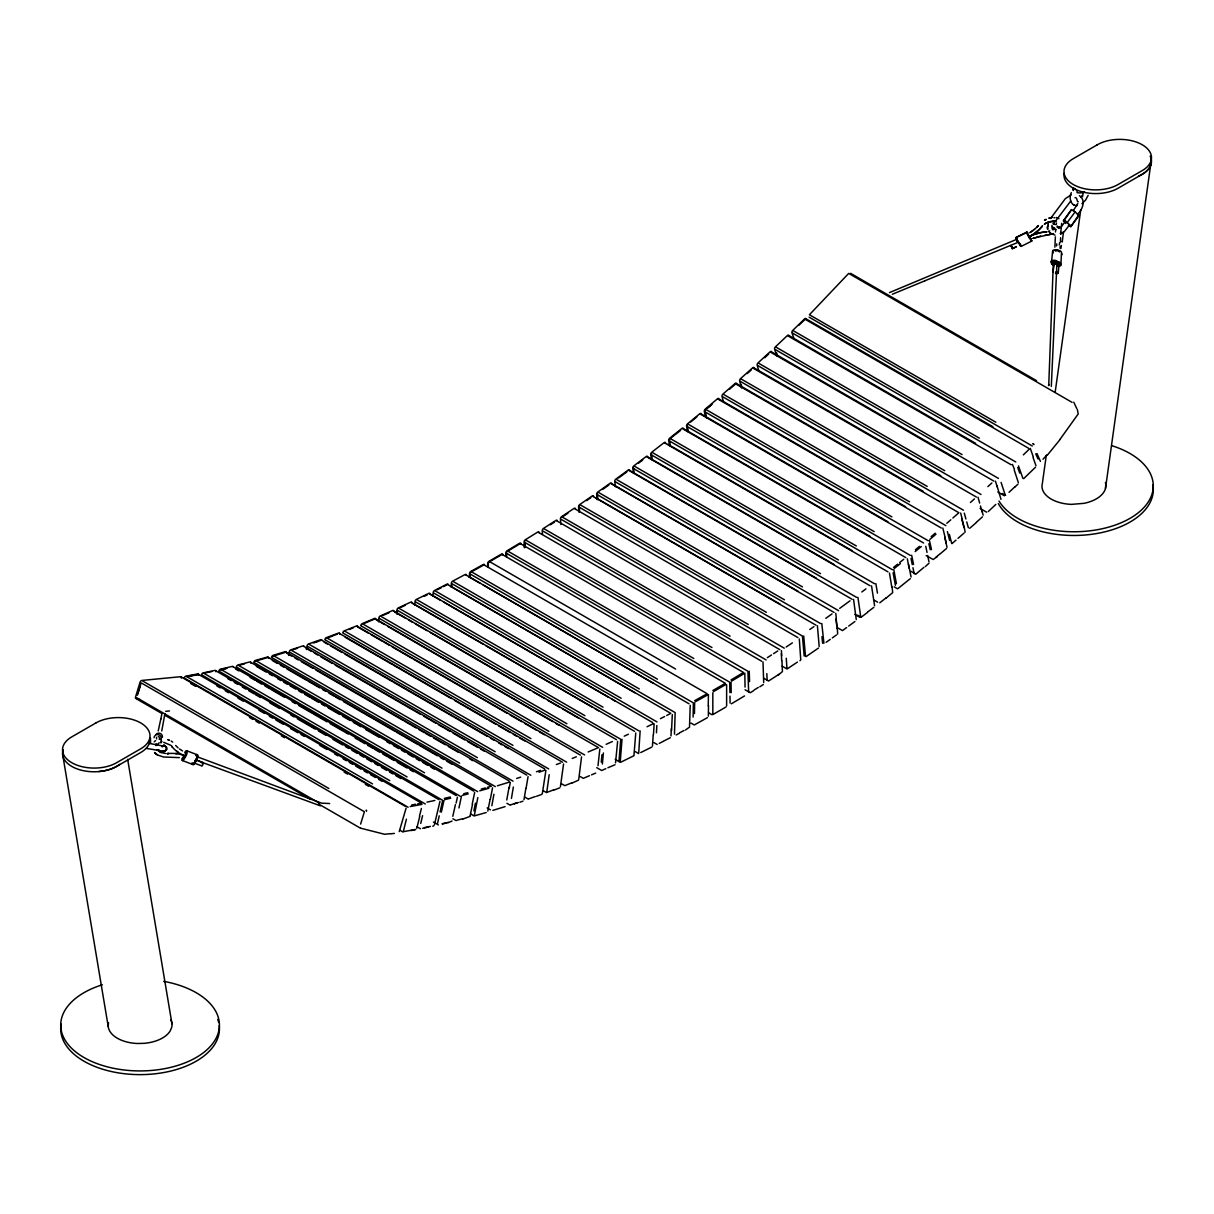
<?xml version="1.0" encoding="UTF-8"?>
<svg xmlns="http://www.w3.org/2000/svg" width="1214" height="1214" viewBox="0 0 1214 1214"><rect width="100%" height="100%" fill="white"/><g stroke="black" fill="none" stroke-linecap="round" stroke-linejoin="round"><path stroke-width="1.5" d="M158.639 749.63L160.248 752.346L165.529 753.484M469.454 577.196L469.514 573.645A1.821 1.047 -60 0 1 470.82 571.43L483.324 564.495A1.821 1.047 -60 0 1 484.568 565.011M470.091 577.561L470.152 573.281M693.118 717.079L693.361 702.876L470.152 574.01M694.454 713.544L694.636 702.891M708.248 705.895L708.43 694.514M708.339 716.184L708.506 705.531M1055.376 236.867L1054.875 247.14M1060.596 237.732L1060.459 241.996M451.213 586.954L451.32 583.373A1.821 1.047 -60 0 1 452.655 581.172L465.159 574.51A1.821 1.047 -60 0 1 466.388 575.345M451.851 587.318L451.972 583.737L675.166 712.603L674.468 734.106M689.537 726.078L690.235 705.288M1060.672 233.816L1061.658 223.33M432.988 596.286L433.155 592.675A1.821 1.047 -60 0 1 434.506 590.505L446.995 584.131A1.821 1.047 -60 0 1 448.148 584.48M656.471 732.755L656.82 725.532M670.993 735.912L671.342 728.688M671.524 730.858L672.313 714.591M1055.482 231.995L1055.649 229.294M1063.51 231.783L1062.296 241.495M1047.212 227.276L1048.35 225.076M1056.62 245.926L1056.741 243.893M414.778 605.225L415.006 601.583A1.821 1.047 -60 0 1 416.387 599.413L428.861 593.327A1.821 1.047 -60 0 1 430.044 594.238M638.731 752.726L640.142 730.874M652.479 746.003L653.193 735.077M653.451 734.758L654.149 723.817M1065.862 223.497L1063.51 220.432L1071.507 209.643L1075.209 211.782L1078.776 215.88L1070.778 226.669L1068.305 225.243M1071.507 209.643L1063.434 221.418M1070.778 226.669L1078.851 214.893M1060.08 248.233L1060.232 246.199M1077.774 203.466L1073.282 210.72M62.991 750.829L62.688 754.683L108.213 1026.483A31.397 18.119 0 0 0 137.668 1043.509L144.345 1043.312A32.566 18.802 0 0 0 170.172 1030.959L171.644 1027.56A31.443 18.149 0 0 0 170.719 1019.578M108.213 1026.483L108.501 1022.628M1046.301 455.341L1042.356 483.476A31.443 18.149 0 0 0 1071.507 504.371L1084.087 503.324A32.566 18.802 0 0 0 1105.499 488.407L1105.787 484.553A31.397 18.134 0 0 0 1105.408 482.504M1105.499 488.407L1151.312 160.187A31.443 18.149 0 0 0 1150.948 158.139M396.599 613.723L396.902 610.05A1.821 1.047 -60 0 1 398.298 607.911L410.742 602.114A1.821 1.047 -60 0 1 411.895 602.781M397.251 614.087L397.539 610.414L620.749 739.28L618.988 761.315M620.263 761.375L622.023 739.356M633.996 754.987L635.757 732.968M378.465 621.796L378.814 618.108A1.821 1.047 -60 0 1 380.24 615.984L392.668 610.475A1.821 1.047 -60 0 1 393.791 611.128M601.264 762.119L601.962 754.729M602.372 764.061L603.419 752.968M615.528 762.878L617.638 741.344M1057.303 227.595L1057.455 226.123L1057.485 226.927M1058.896 228.384L1059.048 226.912L1058.851 227.701M924.719 280.859L1018.667 242.087M1051.521 261.996L1052.644 251.07M1053.024 271.875L1054.329 263.301L1054.45 264.455M1055.467 273.438A1.821 0.804 5.9 0 0 1058.229 273.013L1059.063 264.925L1058.32 262.103M1058.229 266.397A3.672 1.624 5.8 0 0 1060.884 264.834L1061.522 252.239A3.672 1.624 5.6 0 0 1059.154 250.737A3.672 1.624 5.6 0 0 1055.421 250.767M597.986 765.761L599.837 749.023M1059.078 227.701L1059.169 226.912M995.829 422.214L809.404 314.76L848.692 273.408L1072.083 402.365M578.744 779.327L581.552 756.853M155.984 745.047L156.181 743.56M160.825 742.331L161.325 738.734A3.672 3.627 36.9 0 0 157.441 734.561M546.831 791.665L549.198 774.714M560.428 786.566L563.569 763.955M1055.254 391.606L1080.764 209.734M1082.615 196.607L1083.131 192.859M306.459 649.52L307.005 646.015A1.821 1.047 -60 0 1 308.508 643.981L320.784 639.657A1.821 1.047 -60 0 1 321.816 640.461M542.415 793.106L545.905 770.374M1027.848 232.769L1026.983 231.935L1016.194 237.519L1017.833 241.859L1017.089 239.826M1026.832 232.086L1026.877 232.876M1061.006 232.451L1060.505 233.725M1060.869 248.597L1061.4 245.486M288.613 655.439L289.205 651.918A1.821 1.047 -60 0 1 290.723 649.9L302.954 645.878A1.821 1.047 -60 0 1 303.955 646.501M511.443 798.448L513.355 787.021M523.962 799.723L525.89 788.296M526.132 788.053L528.06 776.626M1056.165 224.802L1056.499 222.966M161.75 730.98L164.937 713.574M491.852 805.747L493.931 794.26M506.754 799.98L509.076 787.218M509.227 788.174L510.275 782.438M473.93 810.846L475.433 803.152M474.431 814.882L477.83 797.583M487.8 811.104L490.061 799.571M490.304 799.343L492.565 787.81M160.764 719.31L162.084 712.967M458.968 807.978L461.411 796.399M472.246 804.017L474.674 792.439M470.076 815.899L472.519 804.321M1011.201 245.638L1012.021 248.445M1016.391 246.594L1012.415 248.582L1012.066 247.11M158.215 730.904L160.87 718.749M437.495 823.562L439.225 815.823M440.09 811.938L442.7 800.33L219.491 671.463M441.35 812.166L443.945 800.557M452.807 816.294L455.417 804.685M456.115 803.046L457.42 797.234M420.727 823.441L422.578 815.671M434.445 824.61L439.984 801.286M403.488 830.877L406.417 819.192M419.437 816.278L421.395 808.494M416.781 828.267L419.725 816.582M965.145 532.187L964.128 526.694M1048.759 384.944L1053.357 262.27A1.806 0.88 2.2 0 1 1054.48 261.465M1051.309 386.431L1056.984 262.345L1057.5 263.999M399.239 831.59L406.113 808.069M1059.033 265.062L1056.165 264.015M164.77 751.345L166.788 748.158L163.875 744.637M137.743 693.558L140.005 686.153M137.425 695.212L141.188 682.875L364.397 811.741L360.634 824.078M1062.144 241.981L1062.371 241.222M1016.695 237.565L1016.239 238.566M166.621 749.584L166.394 746.989M837.645 634.118L837.341 628.124M1028.85 236.411L1031.096 239.401L1031.065 238.521M183.132 756.792C181.705 763.257 188.898 750.586 185.12 753.241M196.82 758.234L196.395 759.22M196.729 758.052L196.182 759.311M181.053 677.791L181.933 677.336L405.127 806.202M1071.294 192.647C1068.624 197.533 1070.642 206.395 1077.425 205.545M166.667 749.478L165.043 750.935L162.919 750.859M1088.154 195.348L1085.574 200.113L1081.962 203.694M196.759 758.355L195.924 759.797M1151.009 164.042L1149.552 167.456A32.596 18.817 0 0 1 1138.626 176.136M163.86 750.813L161.083 752.452L156.955 749.873M1048.395 221.707L1047.53 229.112M689.689 726.974L685.531 729.978M1020.382 244.742L1018.151 241.935L1020.306 244.742L1019.532 243.802M155.938 745.639L159.262 742.771M1026.847 232.618L1016.164 237.367L1016.148 238.263M1053.266 224.12L1070.794 200.978M929.074 563.129L925.326 566.589M542.248 793.653L541.565 794.593M1082.053 195.575L1080.764 197.442M202.116 763.287C204.18 760.525 202.829 767.278 201.509 765.473M469.894 816.461L462.701 819.116M452.018 821.028L447.86 822.819M800.724 659.87L799.965 660.735M1052.128 228.885L1051.916 225.425M1060.141 439.18L1078.214 413.944L1077.364 409.558M1060.217 439.347L1047.621 454.825M1050.58 218.474L1065.331 198.656L1071.34 194.741M1065.68 220.978L1060.581 227.701M1063.51 220.432L1067.212 222.572L1075.209 211.782M1068.988 225.637L1064.375 231.571L1060.975 233.983M1077.668 213.922C1082.691 209.719 1086.105 199.946 1079.428 195.666M1041.536 227.109L1042.401 225.91M1031.217 240.433L1032.006 240.767M633.86 755.745L620.612 762.301M1054.587 227.837L1052.917 228.111L1055.952 229.75M1037.151 226.988L1038.349 225.637L1034.419 229.507M578.577 780.116L571.582 783.273M1042.993 459.226L1047.242 454.734M798.873 325.261L804.791 319.525M1023.356 454.871L1029.29 449.119M1023.675 478.665L1035.527 467.193M154.178 741.815L155.589 740.601M1009.031 492.307L1014.995 486.677M1014.95 486.996L1017.924 484.174M764.683 357.751L768.674 354.078M987.877 486.617L991.884 482.944M988.272 511.549L995.814 504.432M433.899 825.657L432.806 826.279M747.202 373.624L751.223 370.012M970.411 502.49L974.432 498.878M976.435 522.232L982.46 516.83M976.36 522.566L969.683 528.302M1062.538 232.496L1060.338 233.255M729.644 389.148L735.714 383.867L958.908 512.733L952.853 518.014M946.799 523.295L950.835 519.774M951.943 543.644L955.995 540.124M958.013 538.348L964.068 533.067M162.099 746.807L163.738 746.155L149.352 743.423M162.175 746.443L164.497 745.715L166.455 747.096M763.333 684.529L759.782 686.821M705.41 409.771L711.51 404.596M707.944 407.783L711.996 404.338M931.138 536.649L935.205 533.204M929.909 539.38L935.994 534.206M935.918 557.317L939.97 553.872M940.471 553.614L946.556 548.44M937.345 556.528L933.171 559.502L926.161 555.572M690.705 421.971L696.821 416.933M915.432 549.714L919.514 546.361M915.189 551.581L921.305 546.528M916.251 573.812L923.9 567.363M1037.378 231.191L1036.179 232.102L1037.393 231.343M669.809 438.876L675.955 433.944M676.471 433.656L680.568 430.378M893.534 567.454L897.632 564.161M899.68 562.522L903.762 559.244M894.308 568.471L900.439 563.554M898.041 588.487L910.318 578.638M879.771 602.797L885.932 598.001M885.825 598.35L892.685 592.629L892.078 586.832M1034.389 229.355L1031.323 231.768M1044.328 224.347L1046.165 223.088M638.61 463.111L642.737 460M861.819 591.977L865.946 588.866M867.615 612.053L873.792 607.379M861.318 617.107L867.494 612.433M618.563 477.982L626.819 471.927M839.693 608.366L850.028 600.793M846.628 627.577L842.501 630.597L837.645 627.805M848.692 626.06L854.899 621.507M602.599 489.454L608.806 485.039M825.793 618.321L832.015 613.905M826.127 642.312L830.27 639.368M832.334 637.896L836.476 634.952M586.59 500.623L590.748 497.77M809.799 629.489L813.941 626.636M806.02 656.637L818.464 648.064M1032.886 230.523L1029.654 232.769M1044.905 223.74L1046.149 222.936M615.012 764.744L607.895 767.749M561.672 517.392L567.894 513.234M786.156 647.001L792.393 642.843M797.446 662.07L787.067 668.99L782.135 666.152M889.483 292.589L1017.12 239.158M550.367 524.782L554.525 522.096M767.324 657.669L771.482 654.983M773.561 653.648L777.734 650.962M769.13 680.644L778.933 674.301M778.341 675.014L782.423 671.6L781.953 660.841M1078.275 201.645L1077.88 201.752A1.715 0.759 -88.6 0 1 1077.425 201.205L1076.514 198.307A2.155 1.73 -79.3 0 0 1075.558 197.67L1075.027 197.67M1054.405 228.991L1053.676 229.446M1053.585 229.34L1052.826 229.901M754.137 690.007L758.295 687.428M750.419 692.648L753.545 690.705M559.836 787.795L553.25 790.36M507.164 551.475L520.305 543.599L743.499 672.465L730.995 679.977M731.647 681.069L744.152 673.573M731.405 703.801L744.531 695.941M488.984 562.021L502.126 554.434L725.335 683.3L712.83 690.523M713.468 691.631L725.972 684.408M712.83 714.591L725.972 707.003M470.804 572.189L483.961 564.859L707.17 693.725L694.666 700.675M695.288 701.783L707.792 694.848M707.413 717.656L694.256 724.97L690.978 723.074M679.87 732.71L684.028 730.479M676.168 734.971L679.279 733.302M1044.586 220.113L1046.013 219.309M1044.601 220.265L1046.073 219.613M1029.593 236.427L1031.005 235.759M437.237 589.807L441.395 587.682M443.474 586.62L447.647 584.495L670.841 713.362L666.683 715.486M660.431 718.673L664.604 716.548M659.232 743.408L663.39 741.284M664.073 740.889L670.31 737.702M892.351 294.258L924.856 280.813M1016.406 246.73L1012.43 248.733L1012.385 247.899M1031.87 241.025L1021.232 246.396L1021.262 245.471M424.141 596.378L427.252 594.86M647.062 726.746L653.299 723.696M640.719 752.559L651.797 747.08M1041.521 226.927A33.506 25.555 -12.9 0 1 1030.989 235.577A33.522 25.57 -12.9 0 1 1046.726 231.798L1045.102 231.904L1046.756 231.995A33.522 25.57 -12.9 0 0 1029.609 236.472L1031.05 235.774M1046.893 222.708L1055.087 221.085M401.015 607.303L405.157 605.376M624.224 736.17L628.366 734.242M382.956 615.437L389.163 612.675M606.15 744.303L612.372 741.542M605.832 768.674L601.689 770.511L596.757 767.673M364.928 623.131L375.263 618.776L598.472 747.642L588.137 751.982M589.473 775.716L583.266 778.326L579.989 776.429M591.537 774.851L595.664 773.106M1033.023 238.278L1053.54 233.574M1033.038 238.43L1040.747 235.971M349.025 629.565L353.137 627.926M572.234 758.431L576.346 756.792M565.648 785.291L571.84 782.833M1047.758 222.299L1051.567 221.221M326.247 638.427L332.408 636.106M333.152 635.681L337.264 634.148M556.361 764.547L560.458 763.014M547.362 792.226L553.523 789.919M313.242 642.904L317.34 641.462M314.517 642.616L320.663 640.446M536.451 771.77L540.534 770.329M539.016 772.225L545.147 770.055M529.137 798.721L535.268 796.551M536.542 796.263L540.64 794.821M1052.599 233.801L1048.714 234.818M293.409 649.596L297.491 648.261M516.618 778.462L520.685 777.127M510.973 804.761L517.088 802.742M514.281 803.85L518.348 802.515M519.865 802.196L522.915 801.194M164.512 751.436L146.53 748.416M165.013 751.284L163.48 751.572M272.877 656.182L285.062 652.464M497.376 785.792L509.546 782.059M492.884 810.36L505.07 806.642M255.243 661.22L268.173 657.366L491.367 786.232L487.33 787.37M481.275 789.085L485.312 787.947M479.742 790.83L488.832 788.265M486.222 812.53L474.097 815.96L470.82 814.063M1020.519 245.956C1019.29 244.257 1021.839 247.884 1021.232 245.319M1037.12 233.392L1038.683 232.967M1037.151 233.604L1038.714 233.118M1055.922 264.091L1059.048 264.789A1.867 0.819 5.9 0 1 1057.864 265.578M240.524 664.862L244.545 663.83M463.733 793.728L467.754 792.696M462.2 795.428L468.225 793.88M456.995 820.209L463.02 818.661M1048.623 218.156L1052.204 217.488M1048.972 231.237L1049.761 230.903M223.088 669.066L227.079 668.14M220.265 669.991L226.259 668.58M444.294 798.402L450.288 797.006M444.749 799.586L450.743 798.19M442.184 823.76L448.178 822.348M442.351 823.972L446.357 823.031M205.743 672.829L211.706 671.585M426.964 802.12L434.9 800.451M424.46 827.629L430.409 826.37M422.624 828.282L428.588 827.038M159.186 739.326L160.066 739.159M1049.806 217.852L1051.005 217.64M188.504 676.152L192.449 675.409M194.422 675.045L198.368 674.316L421.577 803.182L417.631 803.911M187.153 676.684L197.518 674.772M411.698 805.019L415.658 804.275M410.165 806.566L422.017 804.366M403.883 831.59L415.734 829.39M410.939 830.573L414.885 829.845M98.835 771.512L104.723 770.662A32.596 18.817 0 0 0 119.776 764.365M165.711 711.313L169.474 710.964M201.782 765.913L193.739 762.862M167.244 753.606L168.852 753.454L167.259 753.666A33.522 28.453 -15.9 0 1 184.391 755.609A33.506 28.438 -15.8 0 1 171.599 746.155M390.923 833.654L384.55 834.261L360.558 828.16M391.181 833.73L394.368 833.426M329.647 803.531L321.589 803.152L196.82 756.626M1044.768 235.334L1046.772 235.182M1052.523 220.948L1056.104 221.327M1053.904 217.655L1054.814 217.822M163.708 742.331L170.764 745.275M175.271 753.499L176.865 753.727M1055.012 235.137L1049.806 232.876M1053.069 223.239L1054.981 224.529M179.338 757.627L163.526 756.99L157.577 755.032M139.398 699.446L135.983 698.566A1.821 1.047 -60 0 1 135.543 697.033L140.065 682.222A1.821 1.047 -60 0 1 141.75 680.462L180.81 676.684A1.821 1.047 -60 0 1 181.599 677.852M1056.362 217.503L1058.168 218.247M416.781 826.688L420.469 828.752M1057.212 217.731L1058.911 218.657M1074.329 188.398L1074.269 188.382A2.625 0.971 49.1 0 0 1073.889 188.337A2.58 1.032 60.9 0 0 1073.601 188.443L1073.343 190.477A6.798 3.93 0 0 1 1073.206 187.745M142.873 681.115L328.873 788.508M167.927 739.614L169.399 740.221M167.957 739.736L168.746 739.948M182.95 755.123L184.376 755.578L182.995 754.971M195.424 759.918L320.42 805.853M186.653 750.738L197.381 754.82M182.343 760.51L193.072 764.592M199.081 761.011L203.072 762.544M1073.328 204.65L1074.223 205.12M1073.662 204.863L1074.375 205.181M850.574 273.317L1036.574 380.695M809.116 317.158L1032.325 446.024M806.855 319.297L992.855 426.691M805.231 319.312L1028.44 448.178M793.395 330.785L979.394 438.178M792.59 333.122L1015.784 461.988M789.616 335.959L975.616 443.353M1012.415 464.37L1014.403 469.241M788.007 335.929L1011.201 464.795M776.08 347.189L962.095 454.582M775.245 349.541L998.454 478.407M772.271 352.318L958.271 459.711M770.678 352.242L993.871 481.108M1002.324 493.461L1005.602 495.342M997.862 492.004L1004.403 495.782M758.689 363.274L944.689 470.653M757.824 365.611L981.018 494.477M754.82 368.343L940.82 475.721M753.241 368.221L976.435 497.087M980.077 508.408L986.618 512.187M741.177 379.026L927.177 486.404M740.282 381.363L963.491 510.229M737.262 384.034L923.277 491.412M723.59 394.429L909.59 501.822M722.664 396.766L945.873 525.632M719.629 399.376L905.629 506.769M718.081 399.163L941.29 528.029M705.911 409.497L891.911 516.891M704.955 411.834L928.164 540.7M701.904 414.384L887.92 521.777M700.387 414.126L923.596 542.992M688.156 424.217L874.156 531.611M687.17 426.554L910.379 555.42M684.119 429.043L870.119 536.421M682.617 428.739L905.811 557.605M910.819 571.248L915.735 574.085M670.34 438.588L856.34 545.966M669.324 440.91L892.518 569.776M667.867 444.263L852.243 550.731M664.756 442.989L887.965 571.855M894.232 586.878L897.525 588.775M652.449 452.594L838.449 559.973M651.402 454.901L874.611 583.767M648.322 457.268L834.322 564.662M646.85 456.889L870.059 585.755M874.323 600.247L877.616 602.159M634.497 466.237L820.497 573.615M633.42 468.543L856.629 597.409M630.339 470.85L816.339 578.228M628.882 470.41L852.091 599.276M857.615 615.149L860.893 617.046M854.868 614.405L859.74 617.228M616.5 479.5L802.5 586.893M615.392 481.806L838.601 610.672M612.296 484.037L798.296 591.43M610.87 483.567L834.079 612.433M598.456 492.398L784.456 599.792M597.318 494.69L820.527 623.556M595.831 497.801L780.223 604.253M592.811 496.344L816.02 625.21M580.368 504.918L766.368 612.311M579.215 507.209L802.424 636.06L804.184 656.061M574.723 508.742L797.932 637.608M562.264 517.043L748.264 624.436M561.08 519.319L784.274 648.185M556.604 520.76L779.813 649.627M544.115 528.803L730.115 636.182M542.916 531.064L766.11 659.93M538.455 532.385L761.664 661.235M525.966 540.154L711.965 647.532M763.606 678.156L768.523 680.993M507.801 551.11L693.801 658.489M745.047 689.764L749.964 692.602M506.542 553.341L729.735 682.207L729.918 692.663M489.621 561.657L675.621 669.051M471.457 571.809L657.457 679.187M708.657 712.8L711.92 714.682M465.797 574.89L688.991 703.756M468.65 576.65L480.076 583.251M483.202 585.042L653.026 683.103M453.292 581.552L639.292 688.93M450.47 586.301L634.846 692.754M435.158 590.869L621.158 698.262M433.793 593.054L657.002 721.92M429.498 593.692L652.707 722.558M430.682 594.602L440.47 600.262M443.626 602.068L608.593 697.322M611.795 699.173L615.073 701.055M417.024 599.792L603.039 707.17M415.658 601.947L638.852 730.813M411.394 602.478L634.588 731.344M412.548 603.434L453.338 626.985M454.597 627.714L482.702 643.936M485.964 645.818L514.433 662.252M515.328 662.768L592.083 707.079M595.285 708.93L598.548 710.812M653.876 742.573L657.153 744.47M398.936 608.275L584.936 715.668M393.306 610.839L616.515 739.705M394.429 611.826L405.855 618.427M408.997 620.233L412.381 622.19M415.461 623.966L427.07 630.673M430.333 632.555L523.826 686.532M524.964 687.185L530.29 690.265M533.113 691.904L544.54 698.49M547.802 700.372L559.411 707.079M562.492 708.855L578.805 718.278M635.347 751.678L638.64 753.575M380.877 616.348L566.892 723.741M379.466 618.472L602.66 747.338M376.355 619.808L384.519 624.527M387.691 626.348L435.098 653.724M436.205 654.361L496.056 688.915M497.103 689.522L552.658 721.602M555.845 723.438L559.123 725.335M615.21 759.418L620.142 762.255M362.865 623.996L548.88 731.374M361.423 626.09L584.632 754.956M357.265 626.287L580.474 755.154M358.327 627.365L368.13 633.01M371.272 634.831L382.805 641.493M384.216 642.297L389.33 645.256M392.304 646.971L397.494 649.976M398.769 650.704L412.183 658.443M413.321 659.111L429.498 668.444M430.12 668.808L444.051 676.851M444.81 677.291L454.597 682.936M455.387 683.391L486.116 701.131M487.224 701.783L500.669 709.537M501.913 710.251L507.133 713.271M510.077 714.97L521.686 721.677M524.752 723.453L536.254 730.084M539.441 731.921L544.342 734.743M344.897 631.219L530.913 738.598M343.441 633.298L566.65 762.164M339.313 633.374L562.522 762.24M345.216 637.289L377.888 656.152M379.178 656.895L392.562 664.635M393.731 665.302L407.251 673.102M408.283 673.709L451.304 698.536M454.567 700.432L487.542 719.462M489.166 720.403L495.631 724.136M498.62 725.866L510.183 732.543M513.31 734.333L516.663 736.276M519.835 738.112L524.736 740.935M326.991 638.003L512.991 745.381M325.504 640.066L548.713 768.932M321.422 640.021L544.631 768.887M324.062 642.115L327.34 643.997M330.527 645.848L342.014 652.479M345.08 654.255L377.918 673.209M379.056 673.861L392.592 681.676M393.609 682.268L432.427 704.681M433.383 705.228L446.98 713.073M448.072 713.711L453.444 716.821M454.597 717.474L487.421 736.428M490.502 738.203L493.764 740.085M498.651 742.907L501.974 744.835M505.176 746.686L508.438 748.568M561.627 783.819L564.92 785.701M309.145 644.346L495.16 751.739M307.643 646.394L530.852 775.26M303.606 646.243L526.8 775.109M306.201 648.367L311.118 651.205M314.289 653.041L317.643 654.968M320.754 656.774L332.317 663.451M335.322 665.181L340.481 668.155M341.787 668.914L368.221 684.165M369.284 684.787L382.896 692.648M383.836 693.194L414.566 710.934M415.537 711.495L420.423 714.318M423.686 716.199L429.119 719.341M430.211 719.963L435.598 723.074M438.375 724.682L443.687 727.732M444.901 728.446L450.151 731.481M453.065 733.15L464.704 739.872M467.739 741.633L477.648 747.354M480.805 749.175L484.067 751.056M543.326 790.754L546.604 792.651M291.375 650.264L477.375 757.657M289.843 652.282L513.052 781.148M285.851 652.024L509.045 780.89M286.808 653.253L291.694 656.076M294.896 657.927L298.219 659.855M301.36 661.66L312.909 668.322M315.913 670.067L348.797 689.051M349.875 689.673L363.487 697.534M364.443 698.08L378.176 706.002M378.996 706.487L403.26 720.494M404.277 721.07L409.725 724.227M410.802 724.849L416.19 727.96M418.967 729.553L424.278 732.634M425.492 733.317L430.758 736.367M433.641 738.036L445.31 744.774M448.33 746.519L458.255 752.24M469.545 758.765L472.807 760.647M525.085 797.249L528.363 799.146M273.666 655.742L459.681 763.136M272.133 657.745L495.327 786.611M272.331 660.507L277.247 663.345M280.419 665.166L283.773 667.108M286.883 668.899L306.626 680.295M307.916 681.039L319.677 687.837M322.469 689.446L325.701 691.312M328.933 693.179L334.366 696.32M335.413 696.912L340.254 699.719M343.501 701.586L349.04 704.788M349.966 705.319L359.663 710.918M360.467 711.389L363.73 713.271M364.519 713.726L374.231 719.325M375.156 719.856L380.695 723.058M381.682 723.635L388.784 727.732M389.831 728.339L395.248 731.465M396.356 732.103L403.336 736.139M404.52 736.822L417.904 744.546M419.209 745.29L437.313 755.745M440.409 757.536L443.778 759.478M446.934 761.315L451.866 764.152M506.921 803.304L510.199 805.201M256.048 660.795L442.048 768.174M254.485 662.753L477.694 791.619M250.585 662.267L473.779 791.133M256.366 666.395L266.154 672.055M269.265 673.846L272.497 675.712M277.581 678.641L280.844 680.523M283.818 682.253L287.05 684.119M290.298 685.986L295.533 689.006M298.796 690.887L302.058 692.769M304.851 694.393L310.207 697.489M311.315 698.126L318.372 702.193M321.634 704.074L324.897 705.971M328.159 707.853L335.58 712.132M336.324 712.557L339.586 714.439M342.849 716.321L350.133 720.539M353.365 722.406L356.597 724.272M357.523 724.804L360.786 726.685M365.687 729.508L379.254 737.338M386.902 741.754L390.164 743.651M393.427 745.533L398.662 748.552M401.576 750.237L404.839 752.119M408.101 754L413.215 756.959M416.265 758.72L419.68 760.692M422.791 762.483L427.768 765.366M430.955 767.187L434.248 769.099M487.178 807.963L490.486 809.859M238.521 665.378L424.521 772.772M236.942 667.336L460.152 796.202M233.073 666.729L456.282 795.595M235.562 669.005L238.839 670.902M250.114 677.412L255.152 680.31M256.579 681.145L261.678 684.089M264.94 685.971L269.842 688.793M271.147 689.552L284.516 697.276M292.164 701.692L295.397 703.559M298.644 705.425L301.876 707.292M302.468 707.641L312.256 713.286M313.197 713.832L318.781 717.049M319.661 717.565L326.945 721.769M330.208 723.65L333.471 725.532M334.214 725.972L343.926 731.572M344.882 732.133L348.16 734.015M355.247 738.112L358.479 739.979M359.572 740.601L364.959 743.712M367.736 745.32L373.032 748.37M374.261 749.084L379.512 752.119M382.744 753.985L387.6 756.777M388.95 757.566L394.064 760.51M397.297 762.377L407.009 767.992M410.15 769.813L413.413 771.694M221.085 669.536L407.085 776.93M215.667 670.75L438.876 799.616M227.822 678.656L231.191 680.599M234.302 682.389L237.534 684.271M242.39 687.063L245.881 689.082M248.855 690.796L254.03 693.786M255.319 694.529L260.555 697.564M269.887 702.936L279.584 708.536M290.905 715.076L294.137 716.943M297.369 718.809L300.617 720.676M301.345 721.116L311.133 726.761M311.937 727.216L315.17 729.083M318.402 730.949L325.822 735.244M332.955 739.356L342.667 744.956M345.398 746.549L348.661 748.431M351.923 750.313L357.22 753.363M360.088 755.017L363.684 757.096M366.613 758.796L371.772 761.77M375.02 763.636L378.252 765.503M381.484 767.369L386.34 770.177M389.573 772.043L392.805 773.91M395.976 775.746L400.893 778.584M203.755 673.254L389.755 780.632M452.898 818.767L456.176 820.649M202.146 675.136L425.34 804.002M216.972 686.001L220.204 687.868M225.273 690.796L228.536 692.678M237.99 698.141L243.225 701.161M259.022 710.281L264.44 713.407M269.326 716.23L272.604 718.127M275.866 720.008L283.287 724.288M290.541 728.476L297.84 732.695M301.072 734.561L304.304 736.428M319.919 745.442L326.945 749.493M334.594 753.909L337.856 755.806M343.122 758.841L346.354 760.708M349.283 762.392L352.546 764.274M355.808 766.155L360.922 769.115M364.154 770.981L367.387 772.848M370.498 774.638L375.384 777.461M378.647 779.342L381.94 781.255M186.531 676.517L372.531 783.895M184.892 678.383L408.101 807.249M433.428 822.06L438.36 824.913M190.795 683.573L195.697 686.396M249.538 717.474L252.8 719.371M256.063 721.253L259.326 723.134M281.299 735.821L284.531 737.687M344.169 772.119L347.614 774.107M365.384 784.365L368.646 786.247M399.755 830.148L403.033 832.045M136.666 697.686L319.434 803.198M137.091 699.218L161.72 713.422M164.588 715.092L310.723 799.449M318.463 803.926L360.3 828.085M182.525 750.905L179.46 748.962M1074.921 188.686L1074.982 188.731A2.671 0.774 42.3 0 0 1074.633 188.61M154.557 752.543L156.758 754.501M156.621 754.425L157.699 755.108M171.189 741.026L172.676 742.118M1050.429 233.407L1048.456 231.237M1067.212 222.572L1070.839 225.698M178.048 747.839L175.666 745.487M1011.095 245.638L1011.945 246.821M1047.925 229.127L1047.272 227.853M1031.247 240.569L1029.108 237.549M171.584 746.124L172.479 747.278M1028.319 234.059L1028.182 235.364M1030.565 238.9L1028.334 235.546M1020.094 245.44L1016.528 238.961L1017.939 242.36M1029.138 237.701L1028.395 236.427M1017.696 241.965L1016.983 240.478M1028.531 236.017L1028.015 234.894M1053.145 228.49L1052.538 226.517M942.823 528.029L945.19 537.726M1017.62 241.085L1017.241 240.129M1017.135 240.782L1016.786 239.993M1073.768 402.183L1076.788 408.572M1036.999 453.581L1040.428 461.381M1035.754 453.824L1038.046 459.029M1027.53 234.803L1027.029 233.407M871.546 585.876L874.596 605.786M853.563 599.443L856.265 619.61M1030.261 448.345L1033.19 456.646M1033.038 457.42L1035.967 465.721M1018.5 465.918L1022.901 478.377M1017.742 467.527L1019.699 473.065M794.29 339.389L791.938 332.757A1.821 1.047 -60 0 1 792.742 330.42L804.594 318.933A1.821 1.047 -60 0 1 806.217 318.933M1010.928 246.412L1010.731 245.486M1014.236 470.015L1018.394 482.702M1001.095 482.428L1005.253 495.115M776.611 352.819L777.537 355.641M776.823 355.93L774.608 349.162A1.821 1.047 -60 0 1 775.442 346.825L787.37 335.565A1.821 1.047 -60 0 1 788.979 335.595M960.669 513.067L961.867 517.771M997.043 485.919L1000.989 499.318M995.465 481.184L997.21 486.92M758.735 370.407L757.172 365.247A1.821 1.047 -60 0 1 758.037 362.895L770.025 351.863A1.821 1.047 -60 0 1 771.634 351.954M1060.884 264.834L1060.399 263.165A3.672 1.624 6 0 0 1056.271 261.435A3.672 1.624 6 0 0 1053.145 263.013L1053.646 264.667A3.672 1.624 5.8 0 0 1054.374 265.502M1058.805 262.391L1059.291 264.045M1053.175 252.952L1052.675 251.298A3.672 1.624 5.6 0 1 1055.846 249.72A3.672 1.624 5.6 0 1 1059.943 251.465M1027.059 233.558L1026.862 232.724M981.944 510.775L983.158 515.161M978.014 497.209L979.637 503.051M980.457 505.98L982.08 511.822M964.295 513.143L965.919 519M966.739 521.914L968.362 527.756M741.101 384.277L741.906 387.205M741.587 388.01L739.645 380.984A1.821 1.047 -60 0 1 740.54 378.647L752.589 367.842A1.821 1.047 -60 0 1 754.167 367.963M961.974 518.848L964.235 527.756M961.625 518.272L963.886 527.195M949.394 534.388L951.655 543.295M947.375 531.58L949.636 540.503M723.377 401.743L722.027 396.401A1.821 1.047 -60 0 1 722.952 394.064L735.062 383.487A1.821 1.047 -60 0 1 736.625 383.654M944.932 537.316L946.313 543.356M928.862 543.72L930.258 549.76M705.653 414.854L706.351 417.874M944.947 538.212L947.041 547.271M929.423 540.534L931.517 549.608M704.939 410.939L705.987 415.461M705.577 416.903L704.317 411.47A1.821 1.047 -60 0 1 705.273 409.133L717.444 398.799A1.821 1.047 -60 0 1 718.992 399.011M925.751 546.315L927.041 552.461M927.678 555.526L928.953 561.672M911.653 555.268L913.565 564.48M911.016 558.486L912.291 564.631M912.943 567.697L914.218 573.827M687.154 425.659L688.308 431.182M687.685 431.698L686.532 426.175A1.821 1.047 -60 0 1 687.519 423.853L699.75 413.762A1.821 1.047 -60 0 1 701.267 414.02M908.482 564.131L911.077 577.014M907.328 558.774L909.074 568.137M893.792 569.639L896.418 583.661M893.109 572.887L895.431 585.36M669.309 440.029L670.174 444.703M669.627 445.629L668.671 440.53A1.821 1.047 -60 0 1 669.688 438.208L681.965 428.36A1.821 1.047 -60 0 1 683.467 428.663M127.667 759.342L171.948 1023.706M889.467 573.069L891.82 587.288M875.871 583.646L877.449 593.13M651.387 454.051L652.176 458.786M651.615 459.711L650.765 454.537A1.821 1.047 -60 0 1 651.797 452.215L664.119 442.624A1.821 1.047 -60 0 1 665.606 442.958M857.903 597.303L860.711 616.545M633.42 467.694L634.178 472.944M633.541 473.414L632.782 468.164A1.821 1.047 -60 0 1 633.86 465.857L646.212 456.51A1.821 1.047 -60 0 1 647.684 456.904M615.422 486.753L614.754 481.442A1.821 1.047 -60 0 1 615.847 479.135L628.245 470.046A1.821 1.047 -60 0 1 629.687 470.471M835.763 613.298L836.294 618.245M836.203 619.489L836.901 626.075M836.036 618.67L837.083 628.548M821.802 623.48L823.911 643.223M821.939 636.728L822.637 643.314M597.318 493.87L597.849 498.802M597.258 499.713L596.681 494.326A1.821 1.047 -60 0 1 597.804 492.034L610.232 483.187A1.821 1.047 -60 0 1 611.659 483.673M817.417 625.726L819.177 646.531M803.698 635.999L805.459 656M579.215 506.39L579.548 510.912M579.048 512.278L578.577 506.83A1.821 1.047 -60 0 1 579.731 504.554L592.174 495.98A1.821 1.047 -60 0 1 593.57 496.496M799.313 638.974L800.709 659.202M786.262 658.246L786.96 668.368M560.822 524.463L560.428 518.955A1.821 1.047 -60 0 1 561.612 516.678L574.085 508.378A1.821 1.047 -60 0 1 575.466 508.939M781.437 650.613L781.695 655.727M781.346 653.648L781.695 660.462M766.823 673.573L767.172 680.386M542.461 534.403L542.263 530.685A1.821 1.047 -60 0 1 543.477 528.424L555.966 520.381A1.821 1.047 -60 0 1 557.317 520.988M762.999 661.903L763.697 682.587M749.22 671.236L749.569 681.57M748.643 691.95L747.93 671.266L524.736 542.4L524.903 547.575M524.736 541.626L524.843 545.071M524.281 547.666L524.084 542.021A1.821 1.047 -60 0 1 525.328 539.775L537.817 532.005A1.821 1.047 -60 0 1 539.153 532.658M744.819 673.163L745.047 687.109M731.025 682.192L731.207 692.648M729.978 696.138L730.1 703.103M506.542 552.582L506.602 556.816M505.95 556.452L505.904 552.977A1.821 1.047 -60 0 1 507.149 550.731L519.653 543.235A1.821 1.047 -60 0 1 520.973 543.933M150.49 738.142L150.566 743.317M726.625 684.787L726.625 705.895M712.83 692.739L712.83 713.847M488.347 563.144L488.347 566.665M487.694 567.029L487.694 563.508A1.821 1.047 -60 0 1 488.984 561.293L501.488 554.07A1.821 1.047 -60 0 1 502.778 554.813M1076.181 189.748A2.595 1.426 46 0 1 1076.514 190.143L1076.833 190.598A2.914 2.124 38.6 0 1 1077.106 191.251L1077.091 192.631A6.798 3.93 0 0 0 1084.466 191.766M1064.177 173.405A31.685 18.286 0 0 0 1082.069 191.812A31.685 18.286 0 0 0 1118.079 188.231L1141.813 174.528A31.685 18.286 0 0 0 1150.174 156.181M1111.675 445.629A79.365 45.828 0 0 1 1125.408 520.806A79.365 45.828 0 0 1 999.016 501.063M1152.875 484.902A79.365 45.828 0 0 1 1090.157 534.494A79.365 45.828 0 0 1 998.303 503.537M149.823 737.687A31.685 18.286 0 0 1 140.718 752.513L116.984 766.201A31.685 18.286 0 0 1 79.38 769.661A31.685 18.286 0 0 1 63.189 749.766M163.678 981.352A79.365 45.828 0 0 1 207.321 1049.427A79.365 45.828 0 0 1 82.157 1056.438A79.365 45.828 0 0 1 102.355 984.782M219.248 1025.633A79.365 45.828 0 0 1 138.7 1074.618A79.365 45.828 0 0 1 61.125 1024.07M217.746 1019.411A79.365 45.828 0 0 1 218.687 1022.507M1042.431 225.956A33.506 25.57 -12.8 0 1 1029.609 236.487M1053.828 263.924A1.867 0.819 5.9 0 0 1054.283 264.394L1053.342 262.254A1.806 0.88 2.2 0 0 1054.541 263.104M1058.259 265.32A3.672 1.624 5.8 0 1 1057.895 265.426M1054.283 265.35A3.672 1.624 5.8 0 1 1052.037 263.878L1051.552 262.224A3.672 1.624 6 0 1 1053.069 260.798A3.672 1.624 6 0 1 1056.863 260.995M1058.304 261.723A3.672 1.624 6 0 1 1058.532 261.936M1055.087 250.661A1.867 0.819 5.8 0 1 1057.121 250.706M1054.207 262.907A1.821 0.804 5.9 0 1 1053.373 262.118A1.821 0.804 5.9 0 1 1054.329 261.526M1055.558 261.541A1.821 0.804 5.9 0 1 1056.726 262.027M1056.499 272.497A1.821 0.804 5.9 0 1 1055.664 272.831M1053.099 272.148A1.821 0.804 5.9 0 1 1053.16 271.602M1056.438 261.708A1.806 0.88 2.2 0 1 1056.848 262.012M1062.022 253.893A3.672 1.624 5.7 0 1 1061.567 254.894M1059.018 251.602A1.867 0.819 5.8 0 1 1059.503 251.875M1054.966 262.907A1.821 0.804 5.9 0 1 1057.364 262.376A1.821 0.804 5.9 0 1 1058.244 263.681A1.821 0.804 5.9 0 1 1055.345 263.468M1059.261 244.955A33.522 5.387 -88.7 0 1 1059.685 242.694M1055.588 272.057A1.821 0.804 5.9 0 1 1058.229 273.013M154.072 737.672A3.672 3.627 36.9 0 1 154.846 735.866M155.999 734.94A3.672 3.627 36.9 0 0 155.574 735.198A3.672 3.627 38.1 0 1 155.984 734.409M156.712 733.742A3.672 3.627 38.1 0 1 162.448 737.277M161.857 741.344A3.672 3.627 37.6 0 1 160.916 742.968M158.29 736.458A1.867 1.836 38.1 0 1 159.535 738.461M156.606 738.947A33.506 2.504 -81.7 0 1 156.515 737.277M182.039 758.28A3.672 1.275 -69.1 0 0 182.419 760.541A3.672 1.275 -69.1 0 0 184.225 758.962L185.924 756.064A3.672 1.275 -69.1 0 0 187.093 751.269A3.672 1.275 -69.1 0 0 184.862 752.331M192.738 764.107A3.672 1.275 -69.1 0 0 194.953 763.06L196.653 760.146A3.672 1.29 -69.2 0 0 197.867 755.639A3.672 1.29 -69.2 0 0 196.061 755.685M324.866 639.687A1.821 1.047 -60 0 1 326.354 637.623L338.676 633.01A1.821 1.047 -60 0 1 339.723 634.118M357.69 626.985A1.821 1.047 -60 0 0 356.628 625.923L344.26 630.84A1.821 1.047 -60 0 0 342.803 632.919M360.786 625.726A1.821 1.047 -60 0 1 362.227 623.617L374.625 618.412A1.821 1.047 -60 0 1 375.718 619.443M286.2 652.54A1.821 1.047 -60 0 0 285.199 651.66L273.029 655.378A1.821 1.047 -60 0 0 271.481 657.366M253.847 662.389A1.821 1.047 -60 0 1 255.41 660.416L267.52 657.002A1.821 1.047 -60 0 1 268.446 658.261M250.828 663.208A1.821 1.047 -60 0 0 249.932 661.903L237.883 665.014A1.821 1.047 -60 0 0 236.305 666.956M215.864 671.752A1.821 1.047 -60 0 0 215.03 670.371L203.117 672.875A1.821 1.047 -60 0 0 201.494 674.772M218.854 671.084A1.821 1.047 -60 0 1 220.447 669.172L232.435 666.365A1.821 1.047 -60 0 1 233.346 667.123M184.255 678.004A1.821 1.047 -60 0 1 185.879 676.137L197.73 673.937A1.821 1.047 -60 0 1 198.535 675.363M1056.347 260.707A3.672 1.624 5.9 0 0 1052.568 260.524A3.672 1.624 5.9 0 0 1051.066 261.936L1051.567 263.605A3.672 1.624 5.9 0 0 1054.056 265.138M195.955 754.987A3.672 1.275 -69.2 0 1 197.412 755.609A3.672 1.275 -69.2 0 1 196.167 759.858L194.483 762.771A3.672 1.275 -69.2 0 1 193.694 763.864M193.314 764.183A3.672 1.275 -69.2 0 1 192.191 762.726M366.507 810.846L366.249 810.117L366.507 810.891M195.242 760.677L194.832 761.846L195.242 760.677M1048.835 384.717L1048.547 385.491L1048.835 384.717M95.921 722.937L72.187 736.64A31.685 18.286 0 0 0 71.793 762.726A31.685 18.286 0 0 0 116.984 762.498L140.718 748.81A31.685 18.286 0 0 0 140.718 722.937A31.685 18.286 0 0 0 95.921 722.937M1097.016 144.952L1073.282 158.655A31.685 18.286 0 0 0 1073.282 184.528A31.685 18.286 0 0 0 1118.079 184.528L1141.813 170.825A31.685 18.286 0 0 0 1142.207 144.739A31.685 18.286 0 0 0 1097.016 144.952M1033.084 443.732L1033.918 444.597L1033.114 443.747M177.775 752.073L176.607 751.208L177.79 752.119M156.515 754.243L154.8 752.756L156.515 754.243"/></g></svg>
